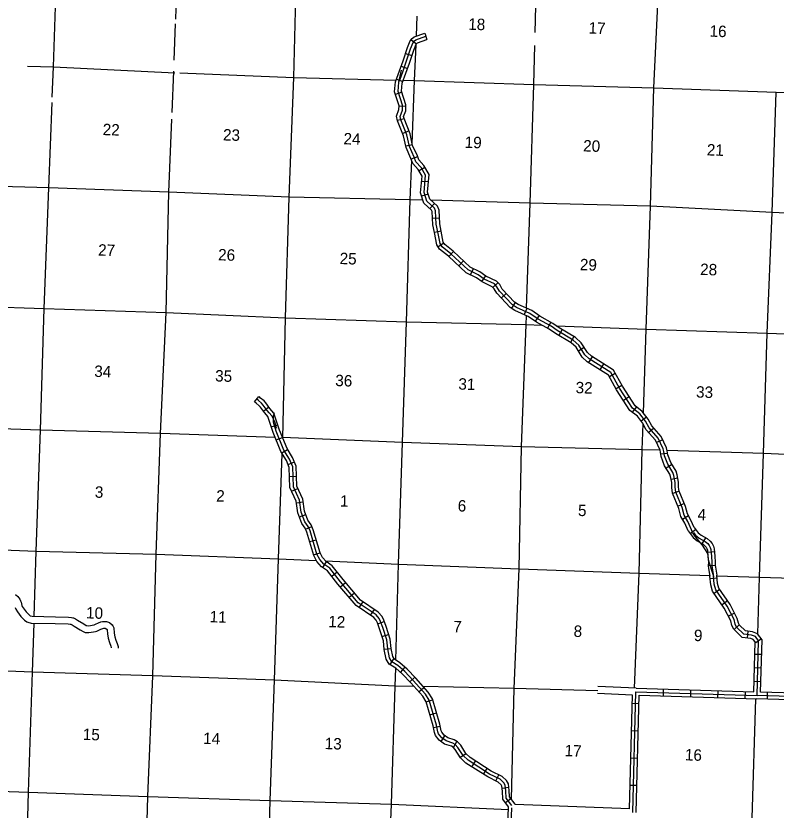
# Model space of a CAD drawing. Extents: x 589837 to 1026606, y 16219719 to 16549911.
# Drawn here: x 918727 to 951983, y 16389668 to 16424400 of the extents above; entities that cross this region are included whole.
import ezdxf

# ---------------------------------------------------------------- set-up
doc = ezdxf.new("R2010")
doc.units = 0
for name, color, linetype in [('L10', 7, 'Continuous'), ('L11', 7, 'Continuous'), ('L13', 7, 'Continuous'), ('L14', 7, 'Continuous'), ('L8', 7, 'Continuous'), ('L9', 7, 'Continuous')]:
    doc.layers.add(name, color=color, linetype=linetype)

msp = doc.modelspace()

# ---------------------------------------------------------------- linework, layer by layer
at = {"layer": 'L10'}
msp.add_line((945563, 16389719), (940573, 16389909), dxfattribs=at)
for points in [[(918710, 16399099), (918810, 16399014), (918896, 16398893), (918935, 16398821), (918953, 16398765), (918990, 16398617), (919004, 16398574), (919042, 16398509), (919177, 16398333), (919301, 16398204), (919356, 16398164), (919437, 16398143), (920454, 16398122), (921029, 16398109), (921156, 16398098), (921214, 16398083), (921247, 16398071), (921330, 16398031), (921423, 16397977), (921697, 16397810), (921807, 16397747), (921831, 16397737), (921911, 16397731), (922066, 16397753), (922130, 16397768), (922156, 16397777), (922204, 16397797), (922334, 16397859), (922445, 16397899), (922521, 16397915), (922600, 16397923), (922696, 16397918), (922816, 16397870), (922938, 16397768), (922968, 16397728), (923017, 16397633), (923027, 16397409), (923050, 16397251), (923099, 16397096), (923158, 16396949), (923188, 16396863), (923197, 16396825), (923200, 16396780), (923197, 16396744)], [(918702, 16398533), (918729, 16398449), (918793, 16398342), (918949, 16398137), (919103, 16397978), (919205, 16397903), (919249, 16397881), (919397, 16397844), (920448, 16397822), (921013, 16397810), (921105, 16397801), (921125, 16397797), (921129, 16397795), (921190, 16397765), (921270, 16397719), (921543, 16397553), (921675, 16397476), (921763, 16397441), (921921, 16397430), (922122, 16397458), (922215, 16397480), (922264, 16397497), (922326, 16397523), (922449, 16397582), (922526, 16397610), (922567, 16397618), (922608, 16397622), (922631, 16397621), (922659, 16397610), (922717, 16397562), (922720, 16397555), (922728, 16397380), (922757, 16397183), (922817, 16396995), (922877, 16396845), (922899, 16396781), (922898, 16396772)]]:
    msp.add_lwpolyline(points, dxfattribs=at)
at = {"layer": 'L11'}
for p, q in [((945855, 16394995), (944189, 16395068)), ((945697, 16394702), (944176, 16394768))]:
    msp.add_line(p, q, dxfattribs=at)
at = {"layer": 'L13'}
for p, q in [((925717, 16424256), (925779, 16425951)), ((936250, 16423526), (936287, 16424389)), ((925651, 16422458), (925710, 16424055)), ((936165, 16421573), (936233, 16423134)), ((941390, 16421400), (941431, 16423108)), ((925558, 16420173), (925633, 16421980)), ((941390, 16421400), (946633, 16421260))]:
    msp.add_line(p, q, dxfattribs=at)
for points in [[(920321, 16420839), (920374, 16422171), (920552, 16427432), (920687, 16432694), (920908, 16437987), (921060, 16443231), (921239, 16448542), (921417, 16453844), (921562, 16459139), (921866, 16464430), (921881, 16465081)], [(946633, 16421260), (946875, 16426444), (946943, 16428914)], [(941445, 16423667), (941515, 16426579), (941571, 16427983)], [(930406, 16405927), (930525, 16411202), (930678, 16416471), (930880, 16421706), (931024, 16426966)], [(919229, 16422206), (920374, 16422171), (925678, 16421911)], [(925903, 16421903), (930880, 16421706), (935360, 16421594)], [(935675, 16421586), (936165, 16421573), (941390, 16421400)], [(936067, 16418810), (936165, 16421573)], [(941068, 16411614), (941223, 16416214), (941390, 16421400)], [(946176, 16407042), (946294, 16410696), (946483, 16416082), (946633, 16421260)], [(946633, 16421260), (951983, 16421058), (954424, 16420974)], [(951176, 16397379), (951252, 16399858), (951425, 16405269), (951594, 16410521), (951805, 16415798), (951983, 16421058)], [(919532, 16398141), (919618, 16400988), (919797, 16406290), (919968, 16411601), (920163, 16416887), (920312, 16420612)], [(924021, 16374633), (924224, 16379711), (924360, 16384990), (924496, 16390260), (924716, 16395544), (924862, 16400864), (925057, 16406141), (925302, 16411425), (925412, 16416688), (925546, 16419878)], [(935353, 16396221), (935469, 16400430), (935639, 16405741), (935809, 16411019), (935980, 16416363), (936041, 16418074)], [(936528, 16416348), (935980, 16416363), (930678, 16416471), (925412, 16416688), (920163, 16416887), (914878, 16417028), (912003, 16417127)], [(959356, 16415484), (957037, 16415557), (951805, 16415798), (946483, 16416082), (941223, 16416214), (936879, 16416338)], [(912025, 16411894), (914734, 16411783), (919968, 16411601), (925302, 16411425), (930525, 16411202), (935809, 16411019), (941044, 16410904), (941740, 16410876)], [(940400, 16390153), (940525, 16394988), (940743, 16400222), (940839, 16405560), (941044, 16410904), (941057, 16411290)], [(942364, 16410852), (946294, 16410696), (951594, 16410521), (956902, 16410329), (959843, 16410213)], [(930065, 16405968), (925057, 16406141), (919797, 16406290), (914618, 16406454)], [(945782, 16394998), (945985, 16400032), (946124, 16405427), (946160, 16406556)], [(946908, 16405404), (946124, 16405427), (940839, 16405560), (935639, 16405741), (930394, 16405957)], [(961919, 16404888), (956724, 16405035), (951425, 16405269), (947218, 16405395)], [(929287, 16374227), (929507, 16379520), (929702, 16384788), (929855, 16390091), (930033, 16395344), (930211, 16400654), (930381, 16405249)], [(914522, 16401197), (919618, 16400988), (924862, 16400864), (930211, 16400654), (931875, 16400584)], [(932256, 16400567), (935469, 16400430), (940743, 16400222), (945985, 16400032), (949080, 16399929)], [(949389, 16399919), (951252, 16399858), (956553, 16399699), (961757, 16399552)], [(919457, 16395694), (919522, 16397842)], [(919457, 16395694), (914366, 16395911)], [(919175, 16386613), (919280, 16390458), (919457, 16395694)], [(936140, 16395077), (935323, 16395094), (930033, 16395344), (924716, 16395544), (919457, 16395694)], [(934612, 16374018), (934764, 16379287), (934942, 16384556), (935164, 16389924), (935323, 16395094), (935344, 16395871)], [(944183, 16394878), (940525, 16394988), (936547, 16395069)], [(950571, 16373490), (950650, 16378796), (950759, 16384016), (950938, 16389319), (951089, 16394538)], [(914199, 16390635), (919280, 16390458), (924496, 16390260), (929855, 16390091), (935164, 16389924), (940276, 16389689)]]:
    msp.add_lwpolyline(points, dxfattribs=at)
at = {"layer": 'L8'}
for p, q in [((936012, 16423349), (936253, 16423173)), ((936613, 16423648), (936709, 16423365)), ((935770, 16422756), (936053, 16422661)), ((935576, 16422195), (935857, 16422094)), ((935375, 16421628), (935659, 16421537)), ((935611, 16421058), (935328, 16420965)), ((935788, 16420437), (935490, 16420447)), ((935712, 16419905), (935423, 16419831)), ((935925, 16419368), (935648, 16419258)), ((936075, 16418766), (935784, 16418705)), ((936302, 16418235), (936020, 16418139)), ((936619, 16417777), (936361, 16417627)), ((936772, 16417136), (936474, 16417162)), ((936762, 16416604), (936477, 16416516)), ((937039, 16416194), (936840, 16415971)), ((937254, 16415549), (936957, 16415533)), ((937331, 16414980), (937038, 16414923)), ((937454, 16414455), (937201, 16414298)), ((937871, 16414092), (937668, 16413874)), ((938307, 16413685), (938104, 16413467)), ((938738, 16413346), (938606, 16413078)), ((939269, 16413031), (939098, 16412787)), ((939814, 16412730), (939596, 16412526)), ((940179, 16412265), (939962, 16412059)), ((940571, 16411863), (940407, 16411614)), ((941082, 16411607), (940960, 16411335)), ((941616, 16411291), (941448, 16411044)), ((942124, 16411006), (941980, 16410745)), ((942627, 16410679), (942475, 16410422)), ((943141, 16410376), (942989, 16410119)), ((943592, 16409895), (943340, 16409735)), ((943932, 16409495), (943772, 16409243)), ((944436, 16409177), (944277, 16408925)), ((944947, 16408764), (944687, 16408617)), ((945240, 16408244), (944980, 16408097)), ((929168, 16407523), (929361, 16407751)), ((945555, 16407747), (945304, 16407586)), ((929556, 16407119), (929794, 16407298)), ((945868, 16407305), (945685, 16407070)), ((946313, 16406859), (946076, 16406679)), ((929900, 16406426), (930184, 16406517)), ((946640, 16406374), (946414, 16406179)), ((930112, 16405857), (930388, 16405970)), ((947021, 16405868), (946751, 16405742)), ((930358, 16405286), (930611, 16405444)), ((947238, 16405270), (946943, 16405227)), ((930633, 16404788), (930909, 16404900)), ((947430, 16404775), (947177, 16404617)), ((930701, 16404256), (930999, 16404265)), ((947685, 16404181), (947391, 16404132)), ((930788, 16403615), (931060, 16403738)), ((947742, 16403622), (947466, 16403509)), ((930998, 16403102), (931292, 16403149)), ((947968, 16403070), (947692, 16402957)), ((931128, 16402494), (931409, 16402594)), ((948151, 16402530), (947894, 16402378)), ((931399, 16401961), (931674, 16402075)), ((948217, 16401767), (948457, 16401945)), ((931577, 16401409), (931863, 16401493)), ((948753, 16401315), (948902, 16401573)), ((931745, 16400836), (932031, 16400921)), ((948985, 16400955), (949283, 16400980)), ((932147, 16400278), (932319, 16400522)), ((932542, 16399897), (932775, 16400083)), ((949018, 16400377), (949316, 16400367)), ((949400, 16399808), (949103, 16399778)), ((932921, 16399430), (933148, 16399623)), ((933307, 16398975), (933534, 16399168)), ((949522, 16399309), (949277, 16399140)), ((933750, 16398524), (933918, 16398771)), ((949861, 16398819), (949616, 16398649)), ((934244, 16398189), (934411, 16398436)), ((950163, 16398282), (949897, 16398147)), ((934559, 16397814), (934839, 16397917)), ((950361, 16397772), (950152, 16397560)), ((934750, 16397255), (935033, 16397347)), ((950741, 16397489), (950710, 16397192)), ((951336, 16397162), (951099, 16396981)), ((934842, 16396702), (935139, 16396730)), ((935094, 16396032), (935255, 16396283)), ((951350, 16396471), (951052, 16396480)), ((935553, 16395689), (935749, 16395914)), ((951333, 16395875), (951035, 16395883)), ((935963, 16395275), (936179, 16395481)), ((951315, 16395278), (951017, 16395287)), ((936356, 16394834), (936579, 16395031)), ((956292, 16394674), (951303, 16394832)), ((951601, 16394523), (951610, 16394821)), ((936672, 16394408), (936958, 16394493)), ((936841, 16393836), (937127, 16393921)), ((937001, 16393276), (937293, 16393334)), ((937325, 16392673), (937498, 16392915)), ((937870, 16392411), (938020, 16392669)), ((938167, 16391977), (938418, 16392138)), ((938675, 16391561), (938835, 16391813)), ((939178, 16391240), (939339, 16391492)), ((939715, 16390947), (939848, 16391214)), ((939996, 16390633), (940292, 16390670)), ((940144, 16389995), (940381, 16390176))]:
    msp.add_line(p, q, dxfattribs=at)
for points in [[(935334, 16421522), (935506, 16422003), (935663, 16422438), (935854, 16423011), (935981, 16423308), (936059, 16423415), (936143, 16423490), (936613, 16423648)], [(935503, 16421540), (935534, 16421635), (935647, 16421953), (935804, 16422388), (935994, 16422958), (936112, 16423233), (936171, 16423314), (936220, 16423357), (936661, 16423506)], [(935629, 16421456), (935788, 16421902), (935946, 16422339), (936134, 16422904), (936243, 16423159), (936283, 16423212), (936297, 16423225), (936709, 16423364)], [(951148, 16394686), (951219, 16397069), (951075, 16397257), (950911, 16397321), (950570, 16397357), (950255, 16397668), (950193, 16397795), (950141, 16397997), (949844, 16398582), (949342, 16399307), (949275, 16399551), (949238, 16399928), (949042, 16400551), (948995, 16400886), (948765, 16401261), (948460, 16401613), (948333, 16401800), (948124, 16402283), (947958, 16402563), (947877, 16402899), (947600, 16403576), (947565, 16403785), (947564, 16404002), (947515, 16404296), (947470, 16404430), (947240, 16404797), (947102, 16405168), (947076, 16405344), (947047, 16405461), (946829, 16405927), (946428, 16406391), (946262, 16406680), (946023, 16406996), (945697, 16407249), (945135, 16408126), (944757, 16408798), (943810, 16409396), (943615, 16409578), (943346, 16410004), (943112, 16410220), (942408, 16410635), (942140, 16410828), (941575, 16411138), (941216, 16411384), (940633, 16411645), (940445, 16411768), (939881, 16412362), (939771, 16412557), (939658, 16412678), (939207, 16412893), (938946, 16413077), (938511, 16413291), (937751, 16414000), (937378, 16414296), (937283, 16414449), (937183, 16414961), (937119, 16415289), (937088, 16415873), (937042, 16415992), (936702, 16416295), (936581, 16416682), (936648, 16417430), (936451, 16417770), (936217, 16418020), (936149, 16418222), (935939, 16418688), (935831, 16419200), (935570, 16419859), (935533, 16420002), (935634, 16420274), (935641, 16420491), (935444, 16421089), (935483, 16421505), (935600, 16422026)], [(948134, 16401881), (947990, 16402214), (947817, 16402506), (947734, 16402853), (947455, 16403534), (947415, 16403773), (947414, 16403989), (947369, 16404259), (947333, 16404366), (947105, 16404730), (946956, 16405131), (946929, 16405315), (946905, 16405411), (946702, 16405845), (946305, 16406304), (946137, 16406597), (945915, 16406890), (945585, 16407146), (945006, 16408049), (944645, 16408691), (943717, 16409277), (943499, 16409481), (943230, 16409907), (943022, 16410099), (942326, 16410509), (942060, 16410700), (941496, 16411010), (941142, 16411252), (940560, 16411513), (940348, 16411652), (939760, 16412272), (939649, 16412468), (939568, 16412554), (939131, 16412763), (938869, 16412947), (938425, 16413166), (937653, 16413886), (937264, 16414195), (937141, 16414394), (937036, 16414932), (936969, 16415270), (936940, 16415841), (936915, 16415903), (936571, 16416210), (936429, 16416666), (936494, 16417396), (936330, 16417680), (936086, 16417941), (936009, 16418168), (935796, 16418641), (935687, 16419157), (935427, 16419813), (935376, 16420010), (935485, 16420303), (935490, 16420469), (935292, 16421072), (935334, 16421522)], [(948396, 16402032), (948258, 16402351), (948099, 16402620), (948021, 16402946), (947745, 16403617), (947715, 16403798), (947714, 16404015), (947661, 16404332), (947606, 16404495), (947375, 16404863), (947248, 16405205), (947224, 16405373), (947189, 16405512), (946956, 16406010), (946551, 16406478), (946388, 16406763), (946130, 16407103), (945810, 16407352), (945263, 16408204), (944869, 16408904), (943902, 16409515), (943732, 16409674), (943462, 16410101), (943202, 16410341), (942490, 16410761), (942220, 16410955), (941653, 16411266), (941290, 16411515), (940705, 16411777), (940542, 16411884), (940003, 16412452), (939893, 16412647), (939748, 16412801), (939283, 16413023), (939023, 16413206), (938598, 16413416), (937849, 16414114), (937491, 16414397), (937425, 16414505), (937330, 16414990), (937268, 16415307), (937237, 16415905), (937169, 16416080), (936833, 16416379), (936733, 16416698), (936802, 16417464), (936572, 16417860), (936349, 16418099), (936289, 16418277), (936083, 16418735), (935976, 16419244), (935713, 16419906), (935690, 16419994), (935783, 16420245), (935792, 16420512), (935596, 16421106), (935630, 16421462)], [(930018, 16407033), (929840, 16407238), (929660, 16407479), (929582, 16407567), (929434, 16407690), (929362, 16407751)], [(929752, 16406879), (929694, 16406949), (929606, 16407049), (929427, 16407289), (929372, 16407350), (929240, 16407461), (929168, 16407522)], [(930136, 16406360), (930111, 16406421), (930063, 16406615), (930011, 16406739), (929918, 16406916), (929808, 16407046), (929723, 16407144), (929544, 16407384), (929477, 16407459), (929337, 16407576), (929265, 16407637)], [(940425, 16389873), (940177, 16390198), (940162, 16390507), (940129, 16390766), (940074, 16390868), (939912, 16391015), (939445, 16391247), (938506, 16391846), (938296, 16392053), (938066, 16392411), (937945, 16392540), (937839, 16392601), (937550, 16392694), (937355, 16392834), (937219, 16393006), (937188, 16393098), (937131, 16393384), (936809, 16394470), (936642, 16394734), (936112, 16395335), (935741, 16395723), (935434, 16395992), (935172, 16396159), (935070, 16396329), (934991, 16396715), (934954, 16397108), (934780, 16397647), (934680, 16397918), (934618, 16398053), (934482, 16398208), (933707, 16398734), (932929, 16399652), (932456, 16400243), (932196, 16400426), (932019, 16400632), (931893, 16400862), (931594, 16401880), (931516, 16402066), (931365, 16402272), (931212, 16402702), (931130, 16403222), (930866, 16403806), (930836, 16404682), (930699, 16405022), (930455, 16405414), (930118, 16406235), (929990, 16406632), (930000, 16406906), (930038, 16407055)], [(940573, 16389909), (940573, 16389926), (940325, 16390251), (940312, 16390520), (940275, 16390813), (940194, 16390962), (939998, 16391140), (939519, 16391378), (938600, 16391964), (938413, 16392148), (938185, 16392503), (938040, 16392658), (937900, 16392739), (937619, 16392830), (937459, 16392944), (937353, 16393078), (937334, 16393136), (937277, 16393420), (936947, 16394533), (936763, 16394824), (936223, 16395437), (935845, 16395831), (935524, 16396112), (935283, 16396266), (935211, 16396384), (935139, 16396737), (935102, 16397138), (934922, 16397696), (934819, 16397975), (934745, 16398136), (934582, 16398321), (933808, 16398846), (933045, 16399747), (932560, 16400353), (932297, 16400538), (932143, 16400718), (932033, 16400920), (931735, 16401931), (931648, 16402141), (931499, 16402343), (931358, 16402739), (931275, 16403265), (931014, 16403840), (930985, 16404714), (930834, 16405090), (930589, 16405482), (930259, 16406287), (930018, 16407033)], [(940280, 16389757), (940277, 16389819), (940029, 16390144), (940013, 16390494), (939984, 16390720), (939954, 16390774), (939827, 16390890), (939371, 16391117), (938412, 16391728), (938179, 16391958), (937947, 16392318), (937851, 16392421), (937778, 16392464), (937482, 16392559), (937250, 16392725), (937085, 16392933), (937043, 16393060), (936986, 16393348), (936671, 16394408), (936522, 16394644), (936002, 16395234), (935638, 16395614), (935343, 16395871), (935062, 16396051), (934928, 16396273), (934842, 16396693), (934806, 16397078), (934638, 16397598), (934542, 16397860), (934491, 16397970), (934382, 16398094), (933606, 16398621), (932813, 16399556), (932353, 16400132), (932094, 16400314), (931895, 16400546), (931754, 16400804), (931452, 16401830), (931385, 16401992), (931231, 16402200), (931066, 16402665), (930985, 16403178), (930717, 16403771), (930687, 16404651), (930565, 16404953), (930321, 16405345), (929977, 16406184), (929752, 16406879)], [(948134, 16401881), (948349, 16401592), (948437, 16401513), (948532, 16401441), (948792, 16401291), (948884, 16401217), (948927, 16401163), (948959, 16401102), (948978, 16401034), (949002, 16400750), (949022, 16400508), (949017, 16400355), (949032, 16400241), (949090, 16399897)], [(948370, 16401815), (948460, 16401694), (948533, 16401629), (948615, 16401567), (948877, 16401415), (948991, 16401324), (949053, 16401246), (949099, 16401157), (949126, 16401061), (949151, 16400762), (949172, 16400512), (949167, 16400362), (949181, 16400263), (949247, 16399869)], [(948396, 16402032), (948571, 16401795), (948628, 16401745), (948698, 16401692), (948962, 16401539), (949098, 16401430), (949179, 16401328), (949239, 16401213), (949274, 16401088), (949300, 16400775), (949322, 16400516), (949317, 16400370), (949329, 16400286), (949388, 16399937)], [(951003, 16394841), (951068, 16397020), (950982, 16397132), (950875, 16397174), (950502, 16397213), (950132, 16397579), (950051, 16397743), (950000, 16397943), (949714, 16398505), (949204, 16399243), (949127, 16399524), (949090, 16399897)], [(951303, 16394832), (951371, 16397117), (951169, 16397381), (950946, 16397468), (950638, 16397501), (950378, 16397757), (950334, 16397847), (950282, 16398050), (949973, 16398659), (949480, 16399371), (949423, 16399579), (949388, 16399937)], [(961587, 16394198), (956432, 16394369), (951144, 16394536)], [(961742, 16394343), (956437, 16394519), (951148, 16394686)], [(940104, 16379219), (940301, 16386892), (940429, 16389764)], [(940160, 16387102), (940280, 16389771)]]:
    msp.add_lwpolyline(points, dxfattribs=at)
at = {"layer": 'L9'}
for p, q in [((945855, 16394995), (951003, 16394841)), ((947048, 16394959), (947039, 16394661)), ((948241, 16394923), (948232, 16394625)), ((949433, 16394887), (949424, 16394589)), ((945563, 16389719), (945697, 16394702)), ((945859, 16389560), (945997, 16394691)), ((945997, 16394691), (951144, 16394536)), ((950626, 16394851), (950617, 16394553)), ((945688, 16394339), (945986, 16394331)), ((945656, 16393146), (945954, 16393138)), ((945624, 16391953), (945922, 16391945)), ((945592, 16390761), (945890, 16390753))]:
    msp.add_line(p, q, dxfattribs=at)
for points in [[(945709, 16389564), (945851, 16394845)], [(945851, 16394845), (951148, 16394686)]]:
    msp.add_lwpolyline(points, dxfattribs=at)

# ---------------------------------------------------------------- texts
at = {"layer": 'L14'}
for s, p in [('18', (938508, 16423795)), ('17', (943772, 16423629)), ('16', (949065, 16423492)), ('22', (922519, 16419188)), ('23', (927781, 16418955)), ('24', (933052, 16418785)), ('19', (938353, 16418630)), ('20', (943536, 16418475)), ('21', (948946, 16418300)), ('27', (922319, 16413919)), ('26', (927567, 16413712)), ('25', (932882, 16413549)), ('29', (943392, 16413280)), ('28', (948653, 16413073)), ('34', (922149, 16408616)), ('35', (927437, 16408416)), ('36', (932692, 16408213)), ('31', (938076, 16408060)), ('32', (943205, 16407902)), ('33', (948475, 16407711)), ('3', (922175, 16403332)), ('2', (927483, 16403165)), ('1', (932901, 16402944)), ('6', (938049, 16402732)), ('5', (943310, 16402533)), ('4', (948540, 16402351)), ('10', (921790, 16398054)), ('11', (927197, 16397883)), ('12', (932385, 16397670)), ('7', (937852, 16397447)), ('8', (943118, 16397248)), ('9', (948381, 16397065)), ('15', (921649, 16392738)), ('14', (926912, 16392564)), ('13', (932230, 16392338)), ('17', (942724, 16392028)), ('16', (947986, 16391845))]:
    msp.add_text(s, height=500, rotation=358.0946, dxfattribs=at).set_placement(p)

doc.saveas('drawing.dxf')
